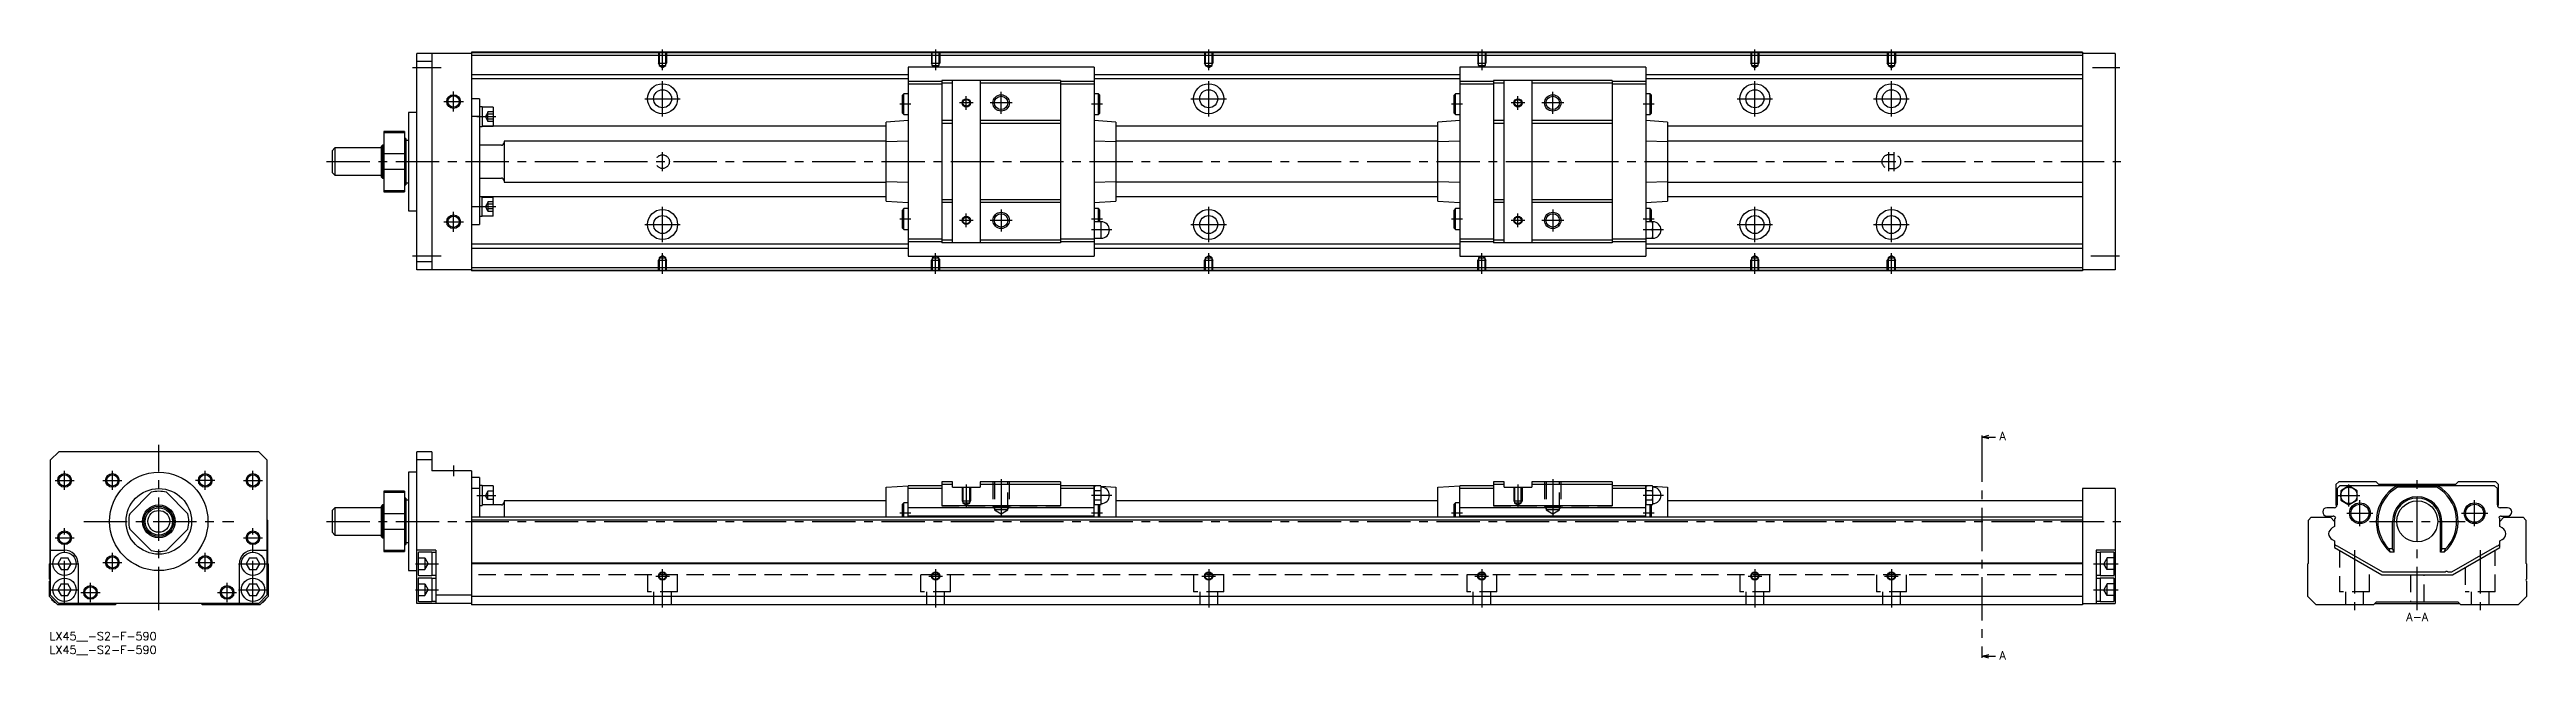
# Model space of a CAD drawing. Extents: x 0 to 907, y -10 to 213.
import ezdxf

# ---------------------------------------------------------------- set-up
doc = ezdxf.new("R2010")
doc.units = 0
doc.header["$LTSCALE"] = 0.5
doc.linetypes.add('CENTER', pattern=[50.8, 31.75, -6.35, 6.35, -6.35])
doc.linetypes.add('DASHED', pattern=[19.05, 12.7, -6.35])
for name, color, linetype in [('MSM_CENTER', 1, 'CENTER'), ('MSM_CONTINUOUS', 7, 'CONTINUOUS'), ('MSM_DASHED', 4, 'DASHED'), ('MSM_NARROW', 5, 'CONTINUOUS'), ('MSM_PART_NUMBER', 7, 'CONTINUOUS')]:
    doc.layers.add(name, color=color, linetype=linetype)
doc.styles.get("Standard").update_dxf_attribs({"font": 'txt.shx', "height": 3, "bigfont": 'bigfont.shx'})

# ---------------------------------------------------------------- blocks, each defined once
blk = doc.blocks.new('*U2')
at = {"layer": 'MSM_PART_NUMBER'}
blk.add_text('LX45__-S2-F-590', height=3, dxfattribs=at).set_placement((0, -3))
blk = doc.blocks.new('*U3')
at = {"layer": 'MSM_PART_NUMBER'}
blk.add_text('LX45__-S2-F-590', height=3, dxfattribs=at).set_placement((0, -8))

msp = doc.modelspace()

# ---------------------------------------------------------------- linework, layer by layer
at = {"layer": 'MSM_CENTER'}
for p, q in [((224.46, 205.61), (224.46, 213.12)), ((324.46, 213.12), (324.46, 205.61)), ((424.46, 205.61), (424.46, 213.12)), ((524.46, 213.12), (524.46, 205.61)), ((624.46, 205.61), (624.46, 213.12)), ((674.46, 205.61), (674.46, 213.12)), ((132.96, 206.62), (143.46, 206.62)), ((224.46, 188.62), (224.46, 201.62)), ((424.46, 188.62), (424.46, 201.62)), ((624.46, 188.62), (624.46, 201.62)), ((674.46, 188.62), (674.46, 201.62)), ((748.13, 206.62), (758.08, 206.62)), ((144.33, 194.12), (151.58, 194.12)), ((147.96, 190.5), (147.96, 197.75)), ((217.96, 195.12), (230.95, 195.12)), ((315.36, 193.12), (311.37, 193.12)), ((338.21, 193.62), (333.21, 193.62)), ((335.71, 191.12), (335.71, 196.12)), ((352.46, 193.62), (344.46, 193.62)), ((348.46, 189.62), (348.46, 197.62)), ((385.57, 193.12), (381.55, 193.12)), ((417.96, 195.12), (430.96, 195.12)), ((517.36, 193.12), (513.37, 193.12)), ((540.21, 193.62), (535.21, 193.62)), ((537.71, 191.12), (537.71, 196.12)), ((554.46, 193.62), (546.46, 193.62)), ((550.46, 189.62), (550.46, 197.62)), ((587.57, 193.12), (583.55, 193.12)), ((617.96, 195.12), (630.96, 195.12)), ((667.96, 195.12), (680.96, 195.12)), ((156.46, 188.58), (163.46, 188.58)), ((224.46, 168.62), (224.46, 175.62)), ((673.46, 168.62), (673.46, 175.62)), ((675.46, 168.62), (675.46, 175.62)), ((101.46, 172.12), (758.46, 172.12)), ((156.46, 155.67), (163.46, 155.67)), ((224.46, 142.62), (224.46, 155.62)), ((348.46, 154.62), (348.46, 146.62)), ((424.46, 142.62), (424.46, 155.62)), ((550.46, 154.62), (550.46, 146.62)), ((624.46, 142.62), (624.46, 155.62)), ((674.46, 142.62), (674.46, 155.62)), ((144.33, 150.12), (151.58, 150.12)), ((147.96, 146.5), (147.96, 153.75)), ((217.96, 149.12), (230.96, 149.12)), ((315.36, 151.12), (311.37, 151.12)), ((338.21, 150.62), (333.21, 150.62)), ((335.71, 148.12), (335.71, 153.12)), ((352.46, 150.62), (344.46, 150.62)), ((385.57, 151.12), (381.55, 151.12)), ((389.05, 147.12), (381.57, 147.12)), ((417.96, 149.12), (430.96, 149.12)), ((517.36, 151.12), (513.37, 151.12)), ((540.21, 150.62), (535.21, 150.62)), ((537.71, 148.12), (537.71, 153.12)), ((554.46, 150.62), (546.46, 150.62)), ((587.57, 151.12), (583.55, 151.12)), ((591.05, 147.12), (583.57, 147.12)), ((617.96, 149.12), (630.96, 149.12)), ((667.96, 149.12), (680.96, 149.12)), ((132.96, 137.62), (143.46, 137.62)), ((224.46, 131.12), (224.46, 138.63)), ((324.46, 131.12), (324.46, 138.63)), ((424.46, 131.12), (424.46, 138.63)), ((524.46, 131.12), (524.46, 138.63)), ((624.46, 131.12), (624.46, 138.63)), ((674.46, 131.12), (674.46, 138.63)), ((747.46, 137.62), (757.96, 137.62)), ((40, 8), (40, 68.5)), ((707.62, 70.87), (707.62, -8.37)), ((2, 55.5), (9, 55.5)), ((5.5, 52), (5.5, 59)), ((19.5, 55.5), (26.5, 55.5)), ((23, 52), (23, 59)), ((60.5, 55.5), (53.5, 55.5)), ((57, 52), (57, 59)), ((71, 55.5), (78, 55.5)), ((74.5, 52), (74.5, 59)), ((147.96, 61), (147.96, 57)), ((348.46, 56), (348.46, 42.3)), ((550.46, 56), (550.46, 42.3)), ((867.01, 8), (867.01, 56)), ((156.46, 50), (163.46, 50)), ((335.71, 54), (335.71, 45.5)), ((389.05, 50), (381.57, 50)), ((537.71, 54), (537.71, 45.5)), ((591.05, 50), (583.57, 50)), ((838.01, 50), (846.01, 50)), ((842.01, 46), (842.01, 54)), ((846.01, 38.7), (846.01, 48.3)), ((888.01, 38.7), (888.01, 48.3)), ((5.5, 10.25), (5.5, 38)), ((12.5, 40.5), (67.5, 40.5)), ((74.5, 10.25), (74.5, 38)), ((101.46, 40.5), (758.46, 40.5)), ((315.36, 43.5), (311.37, 43.5)), ((385.6, 43.5), (381.57, 43.5)), ((517.36, 43.5), (513.37, 43.5)), ((587.6, 43.5), (583.57, 43.5)), ((841.21, 43.5), (850.81, 43.5)), ((849.51, 40.5), (884.51, 40.5)), ((883.21, 43.5), (892.81, 43.5)), ((2, 34.5), (9, 34.5)), ((23, 22), (23, 29)), ((57, 22), (57, 29)), ((71, 34.5), (78, 34.5)), ((844.01, 29.97), (844.01, 8)), ((890.01, 29.97), (890.01, 8)), ((0.25, 25), (10.75, 25)), ((19.5, 25.5), (26.5, 25.5)), ((53.5, 25.5), (60.5, 25.5)), ((69.25, 25), (79.75, 25)), ((133.96, 25), (142.46, 25)), ((221.96, 20.5), (226.96, 20.5)), ((224.46, 9), (224.46, 23)), ((321.96, 20.5), (326.96, 20.5)), ((324.46, 23), (324.46, 9)), ((421.96, 20.5), (426.96, 20.5)), ((424.46, 23), (424.46, 9)), ((521.96, 20.5), (526.96, 20.5)), ((524.46, 23), (524.46, 9)), ((621.96, 20.5), (626.96, 20.5)), ((624.46, 23), (624.46, 9)), ((671.96, 20.5), (676.96, 20.5)), ((674.46, 23), (674.46, 9)), ((748.46, 25), (757.46, 25)), ((0.25, 15.5), (10.75, 15.5)), ((11.5, 14.5), (18.5, 14.5)), ((15, 11), (15, 18)), ((61.5, 14.5), (68.5, 14.5)), ((65, 11), (65, 18)), ((69.25, 15.5), (79.75, 15.5)), ((133.96, 15.5), (142.46, 15.5)), ((748.46, 15.5), (757.46, 15.5))]:
    msp.add_line(p, q, dxfattribs=at)
at = {"layer": 'MSM_CONTINUOUS'}
for p, q in [((154.46, 211.72), (134.46, 211.72)), ((134.46, 132.52), (134.46, 211.72)), ((139.96, 208.72), (134.46, 208.72)), ((139.96, 211.72), (139.96, 132.52)), ((744.46, 212.12), (154.46, 212.12)), ((154.46, 212.12), (154.46, 132.12)), ((744.46, 211.92), (154.46, 211.92)), ((744.46, 210.92), (154.46, 210.92)), ((744.46, 212.12), (744.46, 132.12)), ((756.46, 211.72), (744.46, 211.72)), ((756.46, 211.72), (756.46, 132.52)), ((314.41, 203.87), (154.46, 203.87)), ((314.41, 202.37), (154.46, 202.37)), ((382.51, 206.72), (314.41, 206.72)), ((314.41, 206.72), (314.41, 137.52)), ((326.71, 201.47), (314.41, 201.47)), ((326.71, 200.47), (314.41, 200.47)), ((370.21, 201.87), (326.71, 201.87)), ((326.71, 201.87), (326.71, 142.37)), ((330.61, 200.87), (326.71, 200.87)), ((330.61, 142.37), (330.61, 201.87)), ((340.81, 201.87), (340.81, 142.37)), ((370.21, 200.87), (340.81, 200.87)), ((370.21, 201.87), (370.21, 142.37)), ((382.51, 201.47), (370.21, 201.47)), ((382.51, 200.47), (370.21, 200.47)), ((382.51, 206.72), (382.51, 137.52)), ((516.41, 203.87), (382.51, 203.87)), ((516.41, 202.37), (382.51, 202.37)), ((584.51, 206.72), (516.41, 206.72)), ((516.41, 206.72), (516.41, 137.52)), ((528.71, 201.47), (516.41, 201.47)), ((528.71, 200.47), (516.41, 200.47)), ((572.21, 201.87), (528.71, 201.87)), ((528.71, 201.87), (528.71, 142.37)), ((532.61, 200.87), (528.71, 200.87)), ((532.61, 142.37), (532.61, 201.87)), ((542.81, 201.87), (542.81, 142.37)), ((572.21, 200.87), (542.81, 200.87)), ((572.21, 201.87), (572.21, 142.37)), ((584.51, 201.47), (572.21, 201.47)), ((584.51, 200.47), (572.21, 200.47)), ((584.51, 206.72), (584.51, 137.52)), ((744.46, 203.87), (584.51, 203.87)), ((744.46, 202.37), (584.51, 202.37)), ((157.46, 195.12), (154.46, 195.12)), ((157.46, 195.12), (157.46, 149.12)), ((158.46, 192.23), (157.46, 192.23)), ((158.46, 192.23), (158.46, 184.93)), ((162.46, 192.08), (158.46, 192.08)), ((162.46, 192.08), (162.46, 185.08)), ((312.81, 196.92), (312.31, 196.42)), ((312.31, 189.82), (312.31, 196.42)), ((314.41, 196.92), (312.81, 196.92)), ((312.81, 189.32), (312.81, 196.92)), ((384.11, 196.92), (382.51, 196.92)), ((384.11, 189.32), (384.11, 196.92)), ((384.61, 196.42), (384.11, 196.92)), ((384.61, 189.82), (384.61, 196.42)), ((514.81, 196.92), (514.31, 196.42)), ((514.31, 189.82), (514.31, 196.42)), ((516.41, 196.92), (514.81, 196.92)), ((514.81, 189.32), (514.81, 196.92)), ((586.11, 196.92), (584.51, 196.92)), ((586.11, 189.32), (586.11, 196.92)), ((586.61, 196.42), (586.11, 196.92)), ((586.61, 189.82), (586.61, 196.42)), ((129.96, 183.12), (122.46, 183.12)), ((122.46, 183.12), (122.46, 161.12)), ((122.46, 182.76), (129.96, 182.76)), ((129.96, 183.12), (129.96, 161.12)), ((131.46, 190.12), (131.46, 154.12)), ((134.46, 190.12), (131.46, 190.12)), ((157.46, 188.65), (154.46, 188.65)), ((157.46, 184.93), (158.46, 184.93)), ((158.46, 185.08), (162.46, 185.08)), ((306.41, 185.05), (158.46, 185.05)), ((314.41, 187.12), (306.41, 186.57)), ((306.41, 157.68), (306.41, 186.57)), ((312.31, 189.82), (312.81, 189.32)), ((312.81, 189.32), (314.41, 189.32)), ((330.61, 187.12), (326.71, 187.12)), ((330.61, 186.12), (326.71, 186.12)), ((370.21, 187.12), (340.81, 187.12)), ((370.21, 186.12), (340.81, 186.12)), ((382.51, 189.32), (384.11, 189.32)), ((390.51, 186.57), (382.51, 187.12)), ((384.11, 189.32), (384.61, 189.82)), ((390.51, 186.57), (390.51, 157.68)), ((508.41, 185.05), (390.51, 185.05)), ((516.41, 187.12), (508.41, 186.57)), ((508.41, 157.68), (508.41, 186.57)), ((514.31, 189.82), (514.81, 189.32)), ((514.81, 189.32), (516.41, 189.32)), ((532.61, 187.12), (528.71, 187.12)), ((532.61, 186.12), (528.71, 186.12)), ((572.21, 187.12), (542.81, 187.12)), ((572.21, 186.12), (542.81, 186.12)), ((584.51, 189.32), (586.11, 189.32)), ((592.51, 186.57), (584.51, 187.12)), ((586.11, 189.32), (586.61, 189.82)), ((592.51, 186.57), (592.51, 157.68)), ((744.46, 185.05), (592.51, 185.05)), ((104.46, 177.12), (103.46, 176.12)), ((103.46, 176.12), (103.46, 168.12)), ((121.46, 177.12), (104.46, 177.12)), ((104.46, 177.12), (104.46, 167.12)), ((121.96, 178.12), (121.46, 177.62)), ((121.46, 177.62), (121.46, 166.62)), ((122.46, 178.12), (121.96, 178.12)), ((121.96, 178.12), (121.96, 166.12)), ((129.96, 174.92), (122.46, 174.92)), ((130.46, 180.62), (129.96, 180.62)), ((130.46, 180.62), (130.46, 163.62)), ((131.46, 179.87), (130.46, 179.87)), ((165.46, 178.12), (157.46, 178.12)), ((166.46, 179.62), (166.46, 164.62)), ((306.41, 179.62), (166.46, 179.62)), ((314.41, 179.61), (306.41, 179.36)), ((390.51, 179.36), (382.51, 179.61)), ((508.41, 179.62), (390.51, 179.62)), ((516.41, 179.61), (508.41, 179.36)), ((592.51, 179.36), (584.51, 179.61)), ((744.46, 179.62), (592.51, 179.62)), ((103.46, 168.12), (104.46, 167.12)), ((104.46, 167.12), (121.46, 167.12)), ((121.46, 166.62), (121.96, 166.12)), ((121.96, 166.12), (122.46, 166.12)), ((122.46, 169.33), (129.96, 169.33)), ((129.96, 163.62), (130.46, 163.62)), ((130.46, 164.37), (131.46, 164.37)), ((157.46, 166.12), (165.46, 166.12)), ((166.46, 164.62), (306.41, 164.62)), ((306.41, 164.89), (314.41, 164.64)), ((382.51, 164.64), (390.51, 164.89)), ((508.41, 164.62), (390.51, 164.62)), ((508.41, 164.89), (516.41, 164.64)), ((584.51, 164.64), (592.51, 164.89)), ((592.51, 164.62), (744.46, 164.62)), ((129.96, 161.49), (122.46, 161.49)), ((122.46, 161.12), (129.96, 161.12)), ((157.46, 155.6), (154.46, 155.6)), ((157.46, 159.32), (158.46, 159.32)), ((158.46, 152.02), (158.46, 159.32)), ((306.41, 159.2), (158.46, 159.2)), ((158.46, 159.17), (162.46, 159.17)), ((162.46, 152.17), (162.46, 159.17)), ((306.41, 157.68), (314.41, 157.12)), ((312.81, 154.92), (312.31, 154.42)), ((312.31, 147.82), (312.31, 154.42)), ((314.41, 154.92), (312.81, 154.92)), ((312.81, 147.32), (312.81, 154.92)), ((330.61, 158.12), (326.71, 158.12)), ((330.61, 157.12), (326.71, 157.12)), ((370.21, 158.12), (340.81, 158.12)), ((370.21, 157.12), (340.81, 157.12)), ((382.51, 157.12), (390.51, 157.68)), ((384.11, 154.92), (382.51, 154.92)), ((384.61, 154.42), (384.11, 154.92)), ((384.11, 150.12), (384.11, 154.92)), ((384.61, 150.12), (384.61, 154.42)), ((508.41, 159.2), (390.51, 159.2)), ((508.41, 157.68), (516.41, 157.12)), ((514.81, 154.92), (514.31, 154.42)), ((514.31, 147.82), (514.31, 154.42)), ((516.41, 154.92), (514.81, 154.92)), ((514.81, 147.32), (514.81, 154.92)), ((532.61, 158.12), (528.71, 158.12)), ((532.61, 157.12), (528.71, 157.12)), ((572.21, 158.12), (542.81, 158.12)), ((572.21, 157.12), (542.81, 157.12)), ((584.51, 157.12), (592.51, 157.68)), ((586.11, 154.92), (584.51, 154.92)), ((586.61, 154.42), (586.11, 154.92)), ((586.11, 150.12), (586.11, 154.92)), ((586.61, 150.12), (586.61, 154.42)), ((744.46, 159.2), (592.51, 159.2)), ((131.46, 154.12), (134.46, 154.12)), ((154.46, 149.12), (157.46, 149.12)), ((158.46, 152.02), (157.46, 152.02)), ((162.46, 152.17), (158.46, 152.17)), ((312.31, 147.82), (312.81, 147.32)), ((312.81, 147.32), (314.41, 147.32)), ((385.11, 150.12), (382.51, 150.12)), ((384.99, 147.12), (382.63, 147.12)), ((385.11, 144.12), (385.11, 150.12)), ((514.31, 147.82), (514.81, 147.32)), ((514.81, 147.32), (516.41, 147.32)), ((587.11, 150.12), (584.51, 150.12)), ((586.99, 147.12), (584.63, 147.12)), ((587.11, 144.12), (587.11, 150.12)), ((314.41, 141.87), (154.46, 141.87)), ((314.41, 140.37), (154.46, 140.37)), ((326.71, 143.77), (314.41, 143.77)), ((326.71, 142.77), (314.41, 142.77)), ((314.41, 137.52), (382.51, 137.52)), ((330.61, 143.37), (326.71, 143.37)), ((370.21, 142.37), (326.71, 142.37)), ((370.21, 143.37), (340.81, 143.37)), ((382.51, 143.77), (370.21, 143.77)), ((382.51, 142.77), (370.21, 142.77)), ((382.51, 144.12), (385.11, 144.12)), ((516.41, 141.87), (382.51, 141.87)), ((516.41, 140.37), (382.51, 140.37)), ((528.71, 143.77), (516.41, 143.77)), ((528.71, 142.77), (516.41, 142.77)), ((516.41, 137.52), (584.51, 137.52)), ((532.61, 143.37), (528.71, 143.37)), ((572.21, 142.37), (528.71, 142.37)), ((572.21, 143.37), (542.81, 143.37)), ((584.51, 143.77), (572.21, 143.77)), ((584.51, 142.77), (572.21, 142.77)), ((584.51, 144.12), (587.11, 144.12)), ((744.46, 141.87), (584.51, 141.87)), ((744.46, 140.37), (584.51, 140.37)), ((139.96, 135.52), (134.46, 135.52)), ((154.46, 132.52), (134.46, 132.52)), ((744.46, 133.32), (154.46, 133.32)), ((744.46, 132.32), (154.46, 132.32)), ((744.46, 132.12), (154.46, 132.12)), ((756.46, 132.52), (744.46, 132.52)), ((3.4, 66), (0.4, 63)), ((76.6, 66), (3.4, 66)), ((79.6, 63), (76.6, 66)), ((139.96, 66), (134.46, 66)), ((134.46, 10.5), (134.46, 66)), ((139.96, 66), (139.96, 59)), ((707.62, 71.37), (710.12, 72.04)), ((707.62, 71.87), (707.62, 70.87)), ((707.62, 71.37), (712.62, 71.37)), ((710.12, 70.7), (707.62, 71.37)), ((0.4, 13.5), (0.4, 63)), ((79.6, 63), (79.6, 13.5)), ((134.46, 58.5), (131.46, 58.5)), ((131.46, 58.5), (131.46, 22.5)), ((139.96, 63), (134.46, 63)), ((154.46, 59), (139.96, 59)), ((154.46, 59), (154.46, 10)), ((157.46, 56.5), (154.46, 56.5)), ((157.46, 56.5), (157.46, 42)), ((326.71, 55), (326.71, 46.15)), ((330.61, 55), (326.71, 55)), ((330.61, 53), (330.61, 55)), ((340.81, 55), (340.81, 53)), ((370.21, 55), (340.81, 55)), ((370.21, 55), (370.21, 46.15)), ((528.71, 55), (528.71, 46.15)), ((532.61, 55), (528.71, 55)), ((532.61, 53), (532.61, 55)), ((542.81, 55), (542.81, 53)), ((572.21, 55), (542.81, 55)), ((572.21, 55), (572.21, 46.15)), ((838.26, 55), (837.26, 54)), ((852.01, 55), (838.26, 55)), ((853.01, 54), (852.01, 55)), ((882.01, 55), (881.01, 54)), ((895.76, 55), (882.01, 55)), ((896.76, 54), (895.76, 55)), ((37.2, 51.14), (29.36, 43.3)), ((50.64, 43.3), (42.8, 51.14)), ((104.46, 45.5), (103.46, 44.5)), ((121.46, 45.5), (104.46, 45.5)), ((104.46, 45.5), (104.46, 35.5)), ((121.96, 46.5), (121.46, 46)), ((121.46, 46), (121.46, 35)), ((122.46, 46.5), (121.96, 46.5)), ((121.96, 46.5), (121.96, 34.5)), ((129.96, 51.5), (122.46, 51.5)), ((122.46, 51.5), (122.46, 29.5)), ((122.46, 51.14), (129.96, 51.14)), ((129.96, 51.5), (129.96, 29.5)), ((130.46, 49), (129.96, 49)), ((130.46, 49), (130.46, 32)), ((131.46, 48.25), (130.46, 48.25)), ((157.46, 52.5), (154.46, 52.5)), ((158.46, 53.65), (157.46, 53.65)), ((157.46, 46.35), (158.46, 46.35)), ((158.46, 53.65), (158.46, 46.35)), ((162.46, 53.5), (158.46, 53.5)), ((165.46, 46.5), (158.46, 46.5)), ((162.46, 53.5), (162.46, 46.5)), ((166.46, 48), (166.46, 42)), ((306.41, 48), (166.46, 48)), ((306.41, 53), (314.41, 53.5)), ((306.41, 42), (306.41, 53)), ((312.81, 47.3), (312.31, 46.8)), ((312.31, 42), (312.31, 46.8)), ((312.81, 42), (312.81, 47.3)), ((314.41, 47.3), (312.81, 47.3)), ((326.71, 53.5), (314.41, 53.5)), ((314.41, 42), (314.41, 53.5)), ((326.71, 52.5), (314.41, 52.5)), ((382.51, 45.5), (314.41, 45.5)), ((330.61, 54), (326.71, 54)), ((370.21, 46.15), (326.71, 46.15)), ((330.61, 53), (340.81, 53)), ((370.21, 54), (340.81, 54)), ((382.51, 53.5), (370.21, 53.5)), ((382.51, 52.5), (370.21, 52.5)), ((382.51, 53.5), (383.08, 53.46)), ((382.51, 42), (382.51, 53.5)), ((382.63, 53.46), (382.51, 53)), ((382.52, 52.41), (382.51, 52.6)), ((382.51, 47), (382.63, 46.54)), ((384.99, 53.46), (382.63, 53.46)), ((384.99, 51.73), (382.63, 51.73)), ((384.99, 48.27), (382.63, 48.27)), ((384.99, 46.54), (382.63, 46.54)), ((384.11, 42), (384.11, 46.54)), ((384.61, 42), (384.61, 46.54)), ((385.11, 53), (384.99, 53.46)), ((384.99, 46.54), (385.11, 47)), ((385.02, 53.34), (390.51, 53)), ((385.11, 47), (385.11, 53)), ((390.51, 53), (390.51, 42)), ((508.41, 48), (390.51, 48)), ((508.41, 53), (516.41, 53.5)), ((508.41, 42), (508.41, 53)), ((514.81, 47.3), (514.31, 46.8)), ((514.31, 42), (514.31, 46.8)), ((514.81, 42), (514.81, 47.3)), ((516.41, 47.3), (514.81, 47.3)), ((528.71, 53.5), (516.41, 53.5)), ((516.41, 42), (516.41, 53.5)), ((528.71, 52.5), (516.41, 52.5)), ((584.51, 45.5), (516.41, 45.5)), ((532.61, 54), (528.71, 54)), ((572.21, 46.15), (528.71, 46.15)), ((532.61, 53), (542.81, 53)), ((572.21, 54), (542.81, 54)), ((584.51, 53.5), (572.21, 53.5)), ((584.51, 52.5), (572.21, 52.5)), ((584.51, 53.5), (585.08, 53.46)), ((584.51, 42), (584.51, 53.5)), ((584.63, 53.46), (584.51, 53)), ((584.52, 52.41), (584.51, 52.6)), ((584.51, 47), (584.63, 46.54)), ((586.99, 53.46), (584.63, 53.46)), ((586.99, 51.73), (584.63, 51.73)), ((586.99, 48.27), (584.63, 48.27)), ((586.99, 46.54), (584.63, 46.54)), ((586.11, 42), (586.11, 46.54)), ((586.61, 42), (586.61, 46.54)), ((587.11, 53), (586.99, 53.46)), ((586.99, 46.54), (587.11, 47)), ((587.02, 53.34), (592.51, 53)), ((587.11, 47), (587.11, 53)), ((592.51, 53), (592.51, 42)), ((744.46, 48), (592.51, 48)), ((756.46, 52.5), (744.46, 52.5)), ((744.46, 52.5), (744.46, 10)), ((756.46, 52.5), (756.46, 10.5)), ((836.66, 45.5), (833.96, 45.5)), ((837.26, 54), (837.26, 46.62)), ((838.66, 53.5), (837.66, 52.5)), ((837.66, 52.5), (837.66, 46.5)), ((895.36, 53.5), (838.66, 53.5)), ((842.01, 53.46), (839.01, 51.73)), ((839.01, 51.73), (839.01, 48.27)), ((839.01, 48.27), (842.01, 46.54)), ((845.01, 51.73), (842.01, 53.46)), ((842.01, 46.54), (845.01, 48.27)), ((845.01, 48.27), (845.01, 51.73)), ((881.01, 54), (853.01, 54)), ((859.53, 53.5), (859.78, 53)), ((874.24, 53), (859.78, 53)), ((874.24, 53), (874.49, 53.5)), ((896.36, 52.5), (895.36, 53.5)), ((896.36, 46.5), (896.36, 52.5)), ((896.76, 46.62), (896.76, 54)), ((900.06, 45.5), (897.36, 45.5)), ((0.2, 41), (0.4, 41.2)), ((0.2, 25.2), (0.2, 41)), ((29.36, 37.7), (37.2, 29.86)), ((42.8, 29.86), (50.64, 37.7)), ((79.6, 41.2), (79.8, 41)), ((79.8, 41), (79.8, 25.2)), ((103.46, 44.5), (103.46, 36.5)), ((103.46, 36.5), (104.46, 35.5)), ((129.96, 43.3), (122.46, 43.3)), ((122.46, 37.7), (129.96, 37.7)), ((744.46, 42), (154.46, 42)), ((744.46, 41), (154.46, 41)), ((382.51, 42.4), (314.41, 42.4)), ((584.51, 42.4), (516.41, 42.4)), ((827.21, 41), (828.21, 42)), ((827.21, 25.2), (827.21, 41)), ((828.21, 42), (835.26, 42)), ((833.96, 42.4), (836.26, 42.4)), ((835.26, 42), (836.76, 40.5)), ((836.76, 38.61), (835.86, 38.1)), ((836.71, 41.2), (836.71, 40.55)), ((836.76, 40.5), (836.76, 38.61)), ((858.01, 30.44), (858.01, 40.5)), ((858.51, 29.22), (858.51, 40.5)), ((875.51, 29.22), (875.51, 40.5)), ((876.01, 30.44), (876.01, 40.5)), ((897.26, 40.5), (898.76, 42)), ((897.26, 38.61), (897.26, 40.5)), ((898.15, 38.1), (897.26, 38.61)), ((897.31, 40.55), (897.31, 41.2)), ((897.76, 42.4), (900.06, 42.4)), ((898.76, 42), (905.81, 42)), ((905.81, 42), (906.81, 41)), ((906.81, 41), (906.81, 25.2)), ((0.4, 30), (5.5, 30)), ((74.5, 30), (79.6, 30)), ((104.46, 35.5), (121.46, 35.5)), ((121.46, 35), (121.96, 34.5)), ((121.96, 34.5), (122.46, 34.5)), ((129.96, 29.86), (122.46, 29.86)), ((122.46, 29.5), (129.96, 29.5)), ((129.96, 32), (130.46, 32)), ((130.46, 32.75), (131.46, 32.75)), ((141.46, 30), (134.46, 30)), ((134.96, 29), (134.96, 21)), ((139.96, 29.25), (135.21, 29.25)), ((139.96, 29.25), (139.96, 20.75)), ((141.46, 29.15), (139.96, 29.15)), ((141.46, 30), (141.46, 10.5)), ((756.46, 30), (749.46, 30)), ((749.46, 30), (749.46, 10.5)), ((750.96, 29.15), (749.46, 29.15)), ((755.96, 29.25), (750.96, 29.25)), ((750.96, 29.25), (750.96, 20.75)), ((755.96, 29.25), (755.96, 20.75)), ((835.86, 33.9), (836.76, 33.39)), ((836.76, 33.39), (836.76, 31)), ((836.76, 31), (854.08, 21)), ((837.51, 31.61), (837.71, 31.61)), ((837.71, 31.61), (854.35, 22)), ((858.01, 30.44), (856.65, 30.44)), ((858.51, 29.22), (857.12, 29.22)), ((858.51, 29.22), (858.01, 30.44)), ((876.01, 30.44), (875.51, 29.22)), ((876.9, 29.22), (875.51, 29.22)), ((877.37, 30.44), (876.01, 30.44)), ((879.67, 22), (896.31, 31.61)), ((879.94, 21), (897.26, 31)), ((896.31, 31.61), (896.51, 31.61)), ((897.26, 33.39), (898.15, 33.9)), ((897.26, 31), (897.26, 33.39)), ((0, 25), (0.2, 25.2)), ((0, 19.4), (0, 25)), ((0, 13), (0, 18.6)), ((4.27, 27.12), (3.05, 25)), ((3.05, 25), (4.27, 22.88)), ((4.27, 27.12), (6.73, 27.12)), ((4.27, 22.88), (6.73, 22.88)), ((7.95, 25), (6.73, 27.12)), ((6.73, 22.88), (7.95, 25)), ((10.5, 25), (10.5, 10.5)), ((69.5, 10.5), (69.5, 25)), ((73.27, 27.12), (72.05, 25)), ((72.05, 25), (73.27, 22.88)), ((73.27, 27.12), (75.73, 27.12)), ((73.27, 22.88), (75.73, 22.88)), ((76.95, 25), (75.73, 27.12)), ((75.73, 22.88), (76.95, 25)), ((79.8, 25.2), (80, 25)), ((80, 25), (80, 13)), ((131.46, 22.5), (134.46, 22.5)), ((134.96, 19.5), (134.96, 11.5)), ((135.21, 20.75), (139.96, 20.75)), ((139.96, 19.75), (135.21, 19.75)), ((139.96, 20.85), (141.46, 20.85)), ((139.96, 19.75), (139.96, 11.25)), ((141.46, 19.65), (139.96, 19.65)), ((744.46, 25.2), (154.46, 25.2)), ((744.46, 25), (154.46, 25)), ((749.46, 20.85), (750.96, 20.85)), ((750.96, 19.65), (749.46, 19.65)), ((750.96, 20.75), (755.96, 20.75)), ((755.96, 19.75), (750.96, 19.75)), ((750.96, 19.75), (750.96, 11.25)), ((755.96, 19.75), (755.96, 11.25)), ((827.01, 25), (827.21, 25.2)), ((827.01, 13), (827.01, 25)), ((854.08, 21), (879.94, 21)), ((854.35, 22), (877.36, 22)), ((878.16, 22), (879.67, 22)), ((906.81, 25.2), (907.01, 25)), ((907.01, 25), (907.01, 19.4)), ((907.01, 18.6), (907.01, 13)), ((3, 10), (0, 13)), ((3.4, 10.5), (0.4, 13.5)), ((24, 10), (3, 10)), ((4.27, 17.62), (3.05, 15.5)), ((3.05, 15.5), (4.27, 13.38)), ((76.6, 10.5), (3.4, 10.5)), ((4.27, 17.62), (6.73, 17.62)), ((4.27, 13.38), (6.73, 13.38)), ((7.95, 15.5), (6.73, 17.62)), ((6.73, 13.38), (7.95, 15.5)), ((24.5, 10.5), (24, 10)), ((56, 10), (55.5, 10.5)), ((77, 10), (56, 10)), ((73.27, 17.62), (72.05, 15.5)), ((72.05, 15.5), (73.27, 13.38)), ((73.27, 17.62), (75.73, 17.62)), ((73.27, 13.38), (75.73, 13.38)), ((76.95, 15.5), (75.73, 17.62)), ((75.73, 13.38), (76.95, 15.5)), ((79.6, 13.5), (76.6, 10.5)), ((80, 13), (77, 10)), ((154.46, 10.5), (134.46, 10.5)), ((135.21, 11.25), (139.96, 11.25)), ((139.96, 11.35), (141.46, 11.35)), ((154.46, 13.5), (141.46, 13.5)), ((744.46, 13), (154.46, 13)), ((744.46, 10), (154.46, 10)), ((744.46, 10.5), (756.46, 10.5)), ((749.46, 11.35), (750.96, 11.35)), ((750.96, 11.25), (755.96, 11.25)), ((830.01, 10), (827.01, 13)), ((851.01, 10), (830.01, 10)), ((852.01, 11), (851.01, 10)), ((851.51, 10.5), (882.51, 10.5)), ((882.01, 11), (852.01, 11)), ((883.01, 10), (882.01, 11)), ((904.01, 10), (883.01, 10)), ((907.01, 13), (904.01, 10)), ((707.62, -8.87), (710.12, -8.2)), ((707.62, -8.37), (707.62, -9.37)), ((707.62, -8.87), (712.62, -8.87)), ((710.12, -9.54), (707.62, -8.87))]:
    msp.add_line(p, q, dxfattribs=at)
for centre, radius in [((224.46, 195.12), 5.5), ((424.46, 195.12), 5.5), ((624.46, 195.12), 5.5), ((674.46, 195.12), 5.5), ((147.96, 194.12), 2.07), ((224.46, 195.12), 3.3), ((335.71, 193.62), 1.23), ((348.46, 193.62), 2.46), ((424.46, 195.12), 3.3), ((537.71, 193.62), 1.23), ((550.46, 193.62), 2.46), ((624.46, 195.12), 3.3), ((674.46, 195.12), 3.3), ((224.46, 149.12), 5.5), ((424.46, 149.12), 5.5), ((624.46, 149.12), 5.5), ((674.46, 149.12), 5.5), ((147.96, 150.12), 2.07), ((224.46, 149.12), 3.3), ((335.71, 150.62), 1.23), ((348.46, 150.62), 2.46), ((424.46, 149.12), 3.3), ((537.71, 150.62), 1.23), ((550.46, 150.62), 2.46), ((624.46, 149.12), 3.3), ((674.46, 149.12), 3.3), ((5.5, 55.5), 2.07), ((23, 55.5), 2.07), ((40, 40.5), 18), ((57, 55.5), 2.07), ((74.5, 55.5), 2.07), ((40, 40.5), 12), ((40, 40.5), 6), ((40, 40.5), 5.5), ((40, 40.5), 5), ((842.01, 50), 3), ((846.01, 43.5), 3.8), ((846.01, 43.5), 3.3), ((867.01, 40.5), 7.5), ((888.01, 43.5), 3.8), ((888.01, 43.5), 3.3), ((5.5, 34.5), 2.07), ((40, 40.5), 4), ((74.5, 34.5), 2.07), ((5.5, 25), 4.25), ((23, 25.5), 2.07), ((57, 25.5), 2.07), ((74.5, 25), 4.25), ((5.5, 15.5), 4.25), ((74.5, 15.5), 4.25), ((224.46, 20.5), 1.23), ((324.46, 20.5), 1.23), ((424.46, 20.5), 1.23), ((524.46, 20.5), 1.23), ((624.46, 20.5), 1.23), ((674.46, 20.5), 1.23), ((15, 14.5), 2.07), ((65, 14.5), 2.07)]:
    msp.add_circle(centre, radius, dxfattribs=at)
for centre, radius, start, end in [((165.46, 179.12), 1, 270, 0), ((165.46, 165.12), 1, 0, 90), ((392.2, 148.58), 9.69, 170.8086, 179.713), ((392.21, 148.67), 9.7, 180.28862, 189.18978), ((392.2, 145.58), 9.69, 170.8086, 179.713), ((392.21, 145.67), 9.7, 180.28862, 189.18978), ((375.41, 148.58), 9.7, 0.28862, 9.18978), ((375.42, 148.67), 9.69, 350.8086, 359.713), ((375.41, 145.58), 9.7, 0.28862, 9.18978), ((375.42, 145.67), 9.69, 350.8086, 359.713), ((385.11, 147.12), 3, 270, 90), ((594.2, 148.58), 9.69, 170.8086, 179.713), ((594.21, 148.67), 9.7, 180.28862, 189.18978), ((594.2, 145.58), 9.69, 170.8086, 179.713), ((594.21, 145.67), 9.7, 180.28862, 189.18978), ((577.41, 148.58), 9.7, 0.28862, 9.18978), ((577.42, 148.67), 9.69, 350.8086, 359.713), ((577.41, 145.58), 9.7, 0.28862, 9.18978), ((577.42, 145.67), 9.69, 350.8086, 359.713), ((587.11, 147.12), 3, 270, 90), ((40, 40.5), 11, 75.27264, 104.72736), ((165.46, 47.5), 1, 270, 0), ((385.82, 52.57), 3.31, 164.22771, 179.4294), ((385.82, 52.63), 3.31, 180.57378, 195.76911), ((395.4, 49.95), 12.89, 172.03062, 179.75617), ((395.97, 50.1), 13.46, 180.40698, 187.80623), ((385.82, 47.37), 3.31, 164.22771, 179.4294), ((385.82, 47.44), 3.31, 180.57378, 195.76911), ((381.8, 52.56), 3.31, 0.57378, 15.76911), ((381.8, 52.63), 3.31, 344.22771, 359.4294), ((372.22, 49.94), 12.89, 0.24521, 7.968), ((371.65, 50.1), 13.46, 352.19377, 359.59302), ((381.8, 47.37), 3.31, 0.57378, 15.76911), ((381.8, 47.43), 3.31, 344.22771, 359.4294), ((385.11, 50), 3, 270, 90), ((587.82, 52.57), 3.31, 164.22771, 179.4294), ((587.82, 52.63), 3.31, 180.57378, 195.76911), ((597.4, 49.95), 12.89, 172.03062, 179.75617), ((597.97, 50.1), 13.46, 180.40698, 187.80623), ((587.82, 47.37), 3.31, 164.22771, 179.4294), ((587.82, 47.44), 3.31, 180.57378, 195.76911), ((583.8, 52.56), 3.31, 0.57378, 15.76911), ((583.8, 52.63), 3.31, 344.22771, 359.4294), ((574.22, 49.94), 12.89, 0.24521, 7.968), ((573.65, 50.1), 13.46, 352.19377, 359.59302), ((583.8, 47.37), 3.31, 0.57378, 15.76911), ((583.8, 47.43), 3.31, 344.22771, 359.4294), ((587.11, 50), 3, 270, 90), ((833.96, 43.95), 1.55, 90, 270), ((836.66, 46.5), 1, 270, 0), ((837.76, 46.62), 0.5, 180, 251.07258), ((867.01, 40.5), 15, 119.92643, 228.76392), ((867.01, 40.5), 14.44, 120.05097, 224.15139), ((867.01, 40.5), 9, 0, 180), ((867.01, 40.5), 8.5, 0, 180), ((867.01, 40.5), 14.44, 315.84861, 59.94903), ((867.01, 40.5), 15, 311.23608, 60.07357), ((897.36, 46.5), 1, 180, 270), ((896.26, 46.62), 0.5, 289.00551, 0), ((900.06, 43.95), 1.55, 270, 90), ((40, 40.5), 11, 165.27264, 194.72736), ((40, 40.5), 11, 345.27264, 14.72736), ((837.16, 35.85), 2.6, 120.00003, 176.58933), ((836.26, 41.4), 1, 30.09191, 90), ((837.51, 41.2), 0.8, 118.74892, 180), ((897.76, 41.4), 1, 90, 149.90809), ((896.51, 41.2), 0.8, 0, 61.25108), ((896.85, 35.85), 2.6, 3.41067, 59.99996), ((5.5, 25), 5, 0, 90), ((40, 40.5), 11, 255.27264, 284.72736), ((74.5, 25), 5, 90, 180), ((135.21, 29), 0.25, 90, 180), ((837.16, 36.15), 2.6, 183.41067, 239.99996), ((837.51, 32.41), 0.8, 200.37237, 270), ((870.64, 35.16), 14.76, 198.65668, 203.74193), ((863.3, 35.2), 14.86, 336.27386, 341.32752), ((896.51, 32.41), 0.8, 270, 339.63587), ((896.85, 36.15), 2.6, 300.00004, 356.58933), ((-0.3, 19), 0.5, 306.8699, 53.1301), ((135.21, 21), 0.25, 180, 270), ((135.21, 19.5), 0.25, 90, 180), ((877.76, 21.7), 0.5, 36.8699, 143.1301), ((907.31, 19), 0.5, 126.8699, 233.1301), ((3.4, 13.5), 3, 201.81505, 248.18495), ((76.6, 13.5), 3, 291.81368, 338.18632), ((135.21, 11.5), 0.25, 180, 270)]:
    msp.add_arc(centre, radius, start, end, dxfattribs=at)
at = {"layer": 'MSM_DASHED'}
for p, q in [((222.96, 212.12), (222.96, 208.12)), ((223.23, 212.12), (223.23, 207.32)), ((225.69, 207.32), (225.69, 212.12)), ((225.96, 212.12), (225.96, 208.12)), ((322.96, 212.12), (322.96, 208.12)), ((323.23, 207.32), (323.23, 212.12)), ((325.69, 212.12), (325.69, 207.32)), ((325.96, 212.12), (325.96, 208.12)), ((422.96, 212.12), (422.96, 208.12)), ((423.23, 212.12), (423.23, 207.32)), ((425.69, 207.32), (425.69, 212.12)), ((425.96, 212.12), (425.96, 208.12)), ((522.96, 212.12), (522.96, 208.12)), ((523.23, 207.32), (523.23, 212.12)), ((525.69, 212.12), (525.69, 207.32)), ((525.96, 212.12), (525.96, 208.12)), ((622.96, 212.12), (622.96, 208.12)), ((623.23, 212.12), (623.23, 207.32)), ((625.69, 207.32), (625.69, 212.12)), ((625.96, 212.12), (625.96, 208.12)), ((672.96, 212.12), (672.96, 208.12)), ((673.23, 212.12), (673.23, 207.32)), ((675.69, 207.32), (675.69, 212.12)), ((675.96, 212.12), (675.96, 208.12)), ((222.96, 208.12), (225.96, 208.12)), ((223.23, 207.66), (222.96, 208.12)), ((223.23, 207.32), (224.46, 206.61)), ((223.23, 207.32), (225.69, 207.32)), ((224.46, 206.61), (225.69, 207.32)), ((225.69, 207.66), (225.96, 208.12)), ((322.96, 208.12), (325.96, 208.12)), ((323.23, 207.66), (322.96, 208.12)), ((323.23, 207.32), (325.69, 207.32)), ((324.27, 206.72), (323.23, 207.32)), ((325.69, 207.32), (324.65, 206.72)), ((325.69, 207.66), (325.96, 208.12)), ((422.96, 208.12), (425.96, 208.12)), ((423.23, 207.66), (422.96, 208.12)), ((423.23, 207.32), (424.46, 206.61)), ((423.23, 207.32), (425.69, 207.32)), ((424.46, 206.61), (425.69, 207.32)), ((425.69, 207.66), (425.96, 208.12)), ((522.96, 208.12), (525.96, 208.12)), ((523.23, 207.66), (522.96, 208.12)), ((523.23, 207.32), (525.69, 207.32)), ((524.27, 206.72), (523.23, 207.32)), ((525.69, 207.32), (524.65, 206.72)), ((525.69, 207.66), (525.96, 208.12)), ((622.96, 208.12), (625.96, 208.12)), ((623.23, 207.66), (622.96, 208.12)), ((623.23, 207.32), (624.46, 206.61)), ((623.23, 207.32), (625.69, 207.32)), ((624.46, 206.61), (625.69, 207.32)), ((625.69, 207.66), (625.96, 208.12)), ((672.96, 208.12), (675.96, 208.12)), ((673.23, 207.66), (672.96, 208.12)), ((673.23, 207.32), (674.46, 206.61)), ((673.23, 207.32), (675.69, 207.32)), ((674.46, 206.61), (675.69, 207.32)), ((675.69, 207.66), (675.96, 208.12)), ((160.46, 190.08), (159.59, 188.58)), ((160.46, 187.08), (159.59, 188.58)), ((160.46, 186.85), (160.46, 190.31)), ((162.46, 190.31), (160.46, 190.31)), ((162.46, 189.45), (160.46, 189.45)), ((162.46, 187.71), (160.46, 187.71)), ((162.46, 186.85), (160.46, 186.85)), ((675.46, 174.62), (673.46, 174.62)), ((673.46, 169.62), (675.46, 169.62)), ((160.46, 157.17), (159.59, 155.67)), ((160.46, 154.17), (159.59, 155.67)), ((160.46, 157.4), (160.46, 153.94)), ((162.46, 157.4), (160.46, 157.4)), ((162.46, 156.54), (160.46, 156.54)), ((162.46, 154.8), (160.46, 154.8)), ((162.46, 153.94), (160.46, 153.94)), ((223.23, 136.59), (222.96, 136.12)), ((222.96, 132.12), (222.96, 136.12)), ((222.96, 136.12), (225.96, 136.12)), ((224.46, 137.63), (223.23, 136.92)), ((223.23, 136.92), (223.23, 132.12)), ((223.23, 136.92), (225.69, 136.92)), ((225.69, 136.92), (224.46, 137.63)), ((225.69, 132.12), (225.69, 136.92)), ((225.69, 136.59), (225.96, 136.12)), ((225.96, 132.12), (225.96, 136.12)), ((323.23, 136.59), (322.96, 136.12)), ((322.96, 132.12), (322.96, 136.12)), ((322.96, 136.12), (325.96, 136.12)), ((324.27, 137.52), (323.23, 136.92)), ((323.23, 136.92), (323.23, 132.12)), ((323.23, 136.92), (325.69, 136.92)), ((325.69, 136.92), (324.65, 137.52)), ((325.69, 132.12), (325.69, 136.92)), ((325.69, 136.59), (325.96, 136.12)), ((325.96, 132.12), (325.96, 136.12)), ((423.23, 136.59), (422.96, 136.12)), ((422.96, 132.12), (422.96, 136.12)), ((422.96, 136.12), (425.96, 136.12)), ((424.46, 137.63), (423.23, 136.92)), ((423.23, 136.92), (423.23, 132.12)), ((423.23, 136.92), (425.69, 136.92)), ((425.69, 136.92), (424.46, 137.63)), ((425.69, 132.12), (425.69, 136.92)), ((425.69, 136.59), (425.96, 136.12)), ((425.96, 132.12), (425.96, 136.12)), ((523.23, 136.59), (522.96, 136.12)), ((522.96, 132.12), (522.96, 136.12)), ((522.96, 136.12), (525.96, 136.12)), ((524.27, 137.52), (523.23, 136.92)), ((523.23, 136.92), (523.23, 132.12)), ((523.23, 136.92), (525.69, 136.92)), ((525.69, 136.92), (524.65, 137.52)), ((525.69, 132.12), (525.69, 136.92)), ((525.69, 136.59), (525.96, 136.12)), ((525.96, 132.12), (525.96, 136.12)), ((623.23, 136.59), (622.96, 136.12)), ((622.96, 132.12), (622.96, 136.12)), ((622.96, 136.12), (625.96, 136.12)), ((624.46, 137.63), (623.23, 136.92)), ((623.23, 136.92), (623.23, 132.12)), ((623.23, 136.92), (625.69, 136.92)), ((625.69, 136.92), (624.46, 137.63)), ((625.69, 132.12), (625.69, 136.92)), ((625.69, 136.59), (625.96, 136.12)), ((625.96, 132.12), (625.96, 136.12)), ((673.23, 136.59), (672.96, 136.12)), ((672.96, 132.12), (672.96, 136.12)), ((672.96, 136.12), (675.96, 136.12)), ((674.46, 137.63), (673.23, 136.92)), ((673.23, 136.92), (673.23, 132.12)), ((673.23, 136.92), (675.69, 136.92)), ((675.69, 136.92), (674.46, 137.63)), ((675.69, 132.12), (675.69, 136.92)), ((675.69, 136.59), (675.96, 136.12)), ((675.96, 132.12), (675.96, 136.12)), ((345.46, 55), (345.46, 46)), ((346, 55), (346, 44.72)), ((350.92, 44.72), (350.92, 55)), ((351.46, 55), (351.46, 46)), ((547.46, 55), (547.46, 46)), ((548, 55), (548, 44.72)), ((552.92, 44.72), (552.92, 55)), ((553.46, 55), (553.46, 46)), ((160.46, 51.5), (159.59, 50)), ((160.46, 48.5), (159.59, 50)), ((160.46, 48.5), (160.46, 51.5)), ((162.46, 51.5), (160.46, 51.5)), ((160.46, 50), (162.46, 50)), ((162.46, 48.5), (160.46, 48.5)), ((326.71, 46.15), (370.21, 46.15)), ((334.21, 53), (334.21, 48)), ((334.21, 48), (337.21, 48)), ((334.21, 48), (334.48, 47.53)), ((334.48, 53), (334.48, 47.21)), ((334.48, 47.21), (335.71, 46.5)), ((336.94, 47.21), (334.48, 47.21)), ((335.71, 46.5), (336.94, 47.21)), ((336.94, 47.21), (336.94, 53)), ((337.21, 48), (336.94, 47.53)), ((337.21, 53), (337.21, 48)), ((345.46, 46), (346, 45.06)), ((345.46, 46), (351.46, 46)), ((351.46, 46), (350.92, 45.06)), ((528.71, 46.15), (572.21, 46.15)), ((536.21, 53), (536.21, 48)), ((536.21, 48), (539.21, 48)), ((536.21, 48), (536.48, 47.53)), ((536.48, 53), (536.48, 47.21)), ((536.48, 47.21), (537.71, 46.5)), ((538.94, 47.21), (536.48, 47.21)), ((537.71, 46.5), (538.94, 47.21)), ((538.94, 47.21), (538.94, 53)), ((539.21, 48), (538.94, 47.53)), ((539.21, 53), (539.21, 48)), ((547.46, 46), (548, 45.06)), ((547.46, 46), (553.46, 46)), ((553.46, 46), (552.92, 45.06)), ((346, 44.72), (348.46, 43.3)), ((350.92, 44.72), (346, 44.72)), ((348.46, 43.3), (350.92, 44.72)), ((548, 44.72), (550.46, 43.3)), ((552.92, 44.72), (548, 44.72)), ((550.46, 43.3), (552.92, 44.72)), ((838.51, 29.99), (838.51, 14.7)), ((895.51, 14.7), (895.51, 29.99)), ((134.96, 27.12), (137.46, 27.12)), ((134.96, 25), (137.46, 25)), ((134.96, 22.88), (137.46, 22.88)), ((137.46, 27.12), (137.46, 22.88)), ((137.46, 27.12), (138.69, 25)), ((137.46, 22.88), (138.69, 25)), ((744.46, 25.2), (154.46, 25.2)), ((744.46, 25), (154.46, 25)), ((744.46, 21), (154.46, 21)), ((218.96, 21), (218.96, 14.7)), ((229.96, 14.7), (229.96, 21)), ((318.96, 21), (318.96, 14.7)), ((329.96, 14.7), (329.96, 21)), ((418.96, 21), (418.96, 14.7)), ((429.96, 14.7), (429.96, 21)), ((518.96, 21), (518.96, 14.7)), ((529.96, 14.7), (529.96, 21)), ((618.96, 21), (618.96, 14.7)), ((629.96, 14.7), (629.96, 21)), ((668.96, 21), (668.96, 14.7)), ((679.96, 14.7), (679.96, 21)), ((753.46, 27.12), (752.23, 25)), ((753.46, 22.88), (752.23, 25)), ((755.96, 27.12), (753.46, 27.12)), ((753.46, 22.88), (753.46, 27.12)), ((753.46, 25), (755.96, 25)), ((755.96, 22.88), (753.46, 22.88)), ((849.51, 14.7), (849.51, 23.64)), ((864.51, 21), (864.51, 11)), ((869.51, 11), (869.51, 21)), ((884.51, 23.64), (884.51, 14.7)), ((134.96, 17.62), (137.46, 17.62)), ((134.96, 15.5), (137.46, 15.5)), ((134.96, 13.38), (137.46, 13.38)), ((137.46, 17.62), (138.69, 15.5)), ((137.46, 17.62), (137.46, 13.38)), ((137.46, 13.38), (138.69, 15.5)), ((229.96, 14.7), (218.96, 14.7)), ((221.16, 14.7), (221.16, 10)), ((227.76, 10), (227.76, 14.7)), ((329.96, 14.7), (318.96, 14.7)), ((321.16, 14.7), (321.16, 10)), ((327.76, 10), (327.76, 14.7)), ((429.96, 14.7), (418.96, 14.7)), ((421.16, 14.7), (421.16, 10)), ((427.76, 10), (427.76, 14.7)), ((529.96, 14.7), (518.96, 14.7)), ((521.16, 14.7), (521.16, 10)), ((527.76, 10), (527.76, 14.7)), ((629.96, 14.7), (618.96, 14.7)), ((621.16, 14.7), (621.16, 10)), ((627.76, 10), (627.76, 14.7)), ((679.96, 14.7), (668.96, 14.7)), ((671.16, 14.7), (671.16, 10)), ((677.76, 10), (677.76, 14.7)), ((753.46, 17.62), (752.23, 15.5)), ((753.46, 13.38), (752.23, 15.5)), ((753.46, 13.38), (753.46, 17.62)), ((755.96, 17.62), (753.46, 17.62)), ((753.46, 15.5), (755.96, 15.5)), ((755.96, 13.38), (753.46, 13.38)), ((849.51, 14.7), (838.51, 14.7)), ((840.71, 14.7), (840.71, 10)), ((847.31, 10), (847.31, 14.7)), ((895.51, 14.7), (884.51, 14.7)), ((886.71, 14.7), (886.71, 10)), ((893.31, 10), (893.31, 14.7))]:
    msp.add_line(p, q, dxfattribs=at)
msp.add_circle((224.46, 172.12), 2.5, dxfattribs=at)
for centre, start, end in [((673.46, 172.12), 90, 270), ((675.46, 172.12), 270, 90)]:
    msp.add_arc(centre, 2.5, start, end, dxfattribs=at)
at = {"layer": 'MSM_NARROW'}
for centre, radius in [((147.96, 194.12), 2.5), ((335.71, 193.62), 1.5), ((348.46, 193.62), 3), ((537.71, 193.62), 1.5), ((550.46, 193.62), 3), ((147.96, 150.12), 2.5), ((335.71, 150.62), 1.5), ((348.46, 150.62), 3), ((537.71, 150.62), 1.5), ((550.46, 150.62), 3), ((5.5, 55.5), 2.5), ((23, 55.5), 2.5), ((57, 55.5), 2.5), ((74.5, 55.5), 2.5), ((5.5, 34.5), 2.5), ((74.5, 34.5), 2.5), ((23, 25.5), 2.5), ((57, 25.5), 2.5), ((224.46, 20.5), 1.5), ((324.46, 20.5), 1.5), ((424.46, 20.5), 1.5), ((524.46, 20.5), 1.5), ((624.46, 20.5), 1.5), ((674.46, 20.5), 1.5), ((15, 14.5), 2.5), ((65, 14.5), 2.5)]:
    msp.add_circle(centre, radius, dxfattribs=at)

# ---------------------------------------------------------------- block references
at = {"layer": 'MSM_CONTINUOUS'}
for name in ['*U2', '*U3']:
    msp.add_blockref(name, (0, 0), dxfattribs=at)

# ---------------------------------------------------------------- texts
at = {"layer": 'MSM_PART_NUMBER'}
for s, p in [('A', (714.04, 70.24)), ('A-A', (863.01, 4.04)), ('A', (714.04, -10))]:
    msp.add_text(s, height=3, dxfattribs=at).set_placement(p)

doc.saveas('drawing.dxf')
